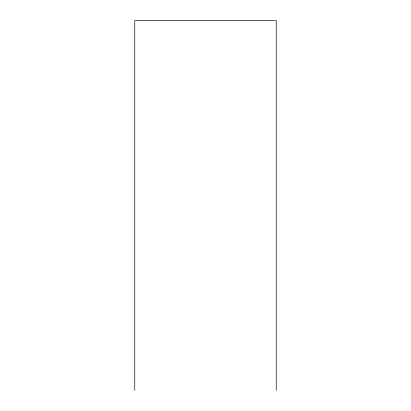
<?xml version="1.0" encoding="UTF-8"?>
<svg xmlns="http://www.w3.org/2000/svg" width="411" height="411" viewBox="0 0 411 411"><rect width="100%" height="100%" fill="white"/><g stroke="black" fill="none" stroke-linecap="round" stroke-linejoin="round"><path stroke-width="0.62" d="M276.243 390.45L276.243 20.55L134.757 20.55L134.757 390.45"/></g></svg>
